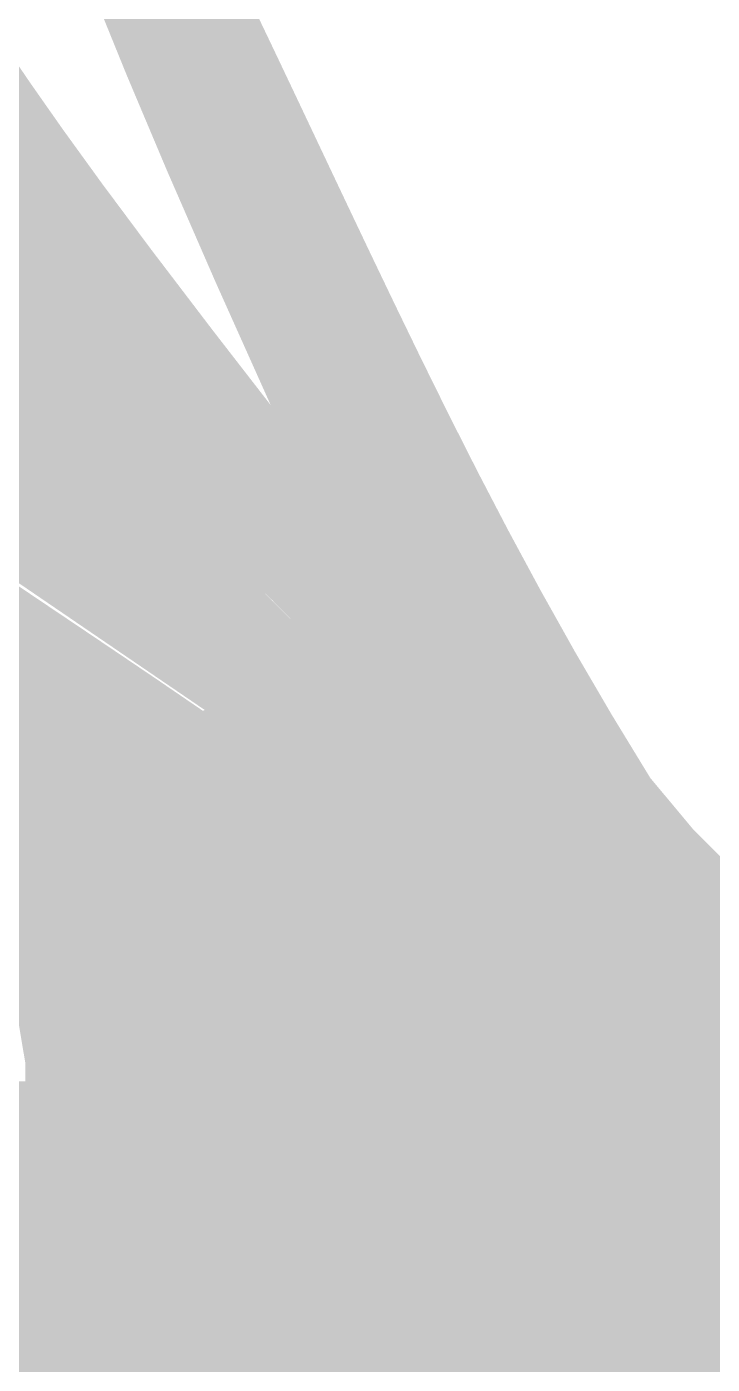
# Model space of a CAD drawing. Header units: millimetres. Extents: x 471 to 1044, y 7 to 541.
# Drawn here: x 500.74 to 505.84, y 117.44 to 127.4 of the extents above; entities that cross this region are included whole.
import ezdxf

# ---------------------------------------------------------------- set-up
doc = ezdxf.new("R2010")
doc.units = ezdxf.units.MM
doc.layers.add('magpiefill', color=3, linetype='Continuous')

msp = doc.modelspace()

# ---------------------------------------------------------------- hatches: boundary and pattern name
at = {"layer": 'magpiefill'}
h = msp.add_hatch(color=255, dxfattribs=at)
h.dxf.hatch_style = 1
h.paths.add_polyline_path([(498.7957992409881, 130.0754835538614), (498.6182541170593, 130.3729822558369), (498.4433293655604, 130.6665524353758), (498.2707629465734, 130.955277434461), (498.10029282018, 131.2382405950759), (497.9316569464621, 131.5145252592038), (497.7645932855014, 131.7832147688279), (497.5988397973798, 132.0433924659314), (497.4345711653443, 132.2935698738379), (497.2737089653018, 132.5299712412312), (497.1186114963246, 132.7482489981355), (496.9716370574847, 132.9440555745752), (496.8351439478542, 133.1130434005742), (496.7114904665054, 133.2508649061568), (496.6030349125103, 133.3531725213471), (496.5121355849412, 133.4156186761693), (496.4405786769839, 133.4351391193215), (496.3878619582807, 133.4138028741963), (496.3529110925876, 133.3549622828605), (496.3346517436606, 133.2619696873808), (496.3320095752557, 133.1381774298238), (496.3439102511289, 132.9869378522561), (496.3692794350363, 132.8116032967444), (496.407042790734, 132.6155261053552), (496.4565321334848, 132.4012358122143), (496.518703884579, 132.1679707196834), (496.5949206168139, 131.9141463221832), (496.6865449029868, 131.6381781141342), (496.7949393158948, 131.3384815899572), (496.9214664283353, 131.0134722440727), (497.0674888131053, 130.6615655709015), (497.2343690430022, 130.2811770648643), (497.4252950673192, 129.8690345311035), (497.650756341333, 129.4151150176478), (497.9230676968168, 128.9077078832485), (498.2545439655432, 128.3351024866561), (498.6574999792852, 127.6855881866216), (499.1442505698157, 126.9474543418958), (499.6413785260108, 126.2323187852308), (500.2117790802629, 125.7076003430575), (500.7101807100367, 125.247923283486), (501.1424668062392, 124.8483809677857), (501.5145207597771, 124.5040667572271), (501.8322259615572, 124.21007401308), (502.1014658024858, 123.9614960966152), (502.3281236734699, 123.7534263691023), (502.5180829654162, 123.5809581918117), (502.6767836738744, 123.4395814724792), (502.8078922129653, 123.3263723047046), (502.9146316014528, 123.2388033285536), (503.0002248581007, 123.1743471840914), (503.0678950016728, 123.1304765113837), (503.1208650509328, 123.1046639504962), (503.1623580246447, 123.0943821414943), (503.1955969415723, 123.0971037244437), (503.222621407225, 123.1118582361298), (503.2407373740953, 123.1439028002185), (503.2460673814211, 123.2000514370961), (503.2347339684405, 123.2871181671483), (503.2028596743916, 123.4119170107612), (503.1465670385125, 123.5812619883207), (503.0619786000411, 123.801967120213), (502.9452168982157, 124.0808464268239), (502.6964849748111, 124.3980734257289), (502.1224044042904, 125.1392596247777), (501.6642878516301, 125.7407835074048), (501.2998019715528, 126.2303470605743), (501.0066134187807, 126.6356522712501), (500.7623888480362, 126.9844011263965), (500.5447949140417, 127.3042956129773), (500.3351964782493, 127.6184010779459), (500.1297512290283, 127.9312363082129), (499.9283150614784, 128.2426834506779), (499.7307438706985, 128.5526246522407), (499.536893551788, 128.8609420598011), (499.3466199998461, 129.1675178202589), (499.159779109972, 129.4722340805138), (498.976226777265, 129.7749729874656)])
h = msp.add_hatch(color=253, dxfattribs=at)
h.dxf.hatch_style = 1
h.paths.add_polyline_path([(494.9301319461961, 131.1597248899473), (494.7208915556055, 131.3885855955319), (494.523102043928, 131.6032250254182), (494.3364882896477, 131.8042586553531), (494.1609913453197, 131.9918850993252), (493.997416959783, 132.1646355242901), (493.8467870559477, 132.3206242354449), (493.7101235567236, 132.4579655379867), (493.5884483850209, 132.5747737371128), (493.4827834637493, 132.6691631380204), (493.3941507158191, 132.7392480459066), (493.3235720641401, 132.7831427659685), (493.2715409990561, 132.7997429446739), (493.2364372806454, 132.7910695935718), (493.21611223642, 132.7599250654817), (493.208417193892, 132.7091117132233), (493.2112034805735, 132.6414318896161), (493.2223224239766, 132.5596879474797), (493.2396253516132, 132.4666822396337), (493.2609635909955, 132.3652171188976), (493.2847431066395, 132.2573616115617), (493.3115884110773, 132.1422514377991), (493.3426786538449, 132.0182889912537), (493.3791929844784, 131.8838766655692), (493.4223105525139, 131.7374168543896), (493.4732105074874, 131.5773119513587), (493.533071998935, 131.4019643501203), (493.6030741763929, 131.2097764443183), (493.6841800136539, 130.9998424865859), (493.7764877815395, 130.7740241655144), (493.8798795751279, 130.5348750286846), (493.9942374894974, 130.2849486236769), (494.1194436197264, 130.0267984980724), (494.2553800608931, 129.7629781994514), (494.4019289080757, 129.4960412753949), (494.5589722563527, 129.2285412734834), (494.7306265219246, 128.9580959061138), (494.937945405482, 128.6625795449474), (495.2062169288378, 128.3149307264618), (495.5607291138049, 127.8880879871344), (496.0267699821961, 127.3549898634429), (496.6296275558244, 126.6885748918646), (497.3945898565026, 125.8617816088772), (498.3469449060439, 124.8475485509579), (502.0641672476811, 122.310405835527), (502.0860795649826, 122.3213564245466), (502.2798257487805, 122.3213564245466), (502.3677828018223, 122.299378096869), (501.2575707272263, 123.1206800701118), (500.3848944844215, 123.7835723296149), (499.7140590203078, 124.3127500076898), (499.2093692817853, 124.7329082366483), (498.835130215754, 125.0687421488017), (498.5556467691139, 125.344946876462), (498.3352238887651, 125.5862175519403), (498.1381665216074, 125.8172493075483), (497.935163485073, 126.0582116307296), (497.7224390787214, 126.3111714294556), (497.5026014726449, 126.5736699668291), (497.2782588369347, 126.8432485059534), (497.0520193416828, 127.1174483099318), (496.826491156981, 127.3938106418672), (496.6042824529211, 127.6698767648627), (496.3880013995948, 127.9431879420217), (496.1799400266412, 128.2115372319308), (495.9811258018889, 128.4737248751126), (495.7922700527137, 128.7288029075728), (495.6140841064914, 128.9758233653176), (495.4472792905981, 129.2138382843531), (495.2925669324095, 129.4418997006853), (495.1506583593015, 129.6590596503202), (495.02226489865, 129.8643701692638), (494.9085029342054, 130.0561328356891), (494.812109075217, 130.2296473964369), (494.7362249873082, 130.3794631405146), (494.6839923361027, 130.5001293569298), (494.6585527872244, 130.5861953346903), (494.6630480062967, 130.6322103628034), (494.7006196589434, 130.632723730277), (494.7744094107882, 130.5822847261184), (494.8861708631755, 130.4778717622935), (495.0321053603333, 130.3261797426008), (495.2070261822104, 130.1363326937966), (495.4057466087553, 129.9174546426376), (495.6230799199172, 129.6786696158802), (495.8538393956445, 129.429101640281), (496.092838315886, 129.1778747425965), (496.3348899605905, 128.9341129495833), (496.5841930524945, 128.6967498573215), (496.8824880854853, 128.423957339186), (497.2809009962382, 128.0637168378752), (497.8305577214279, 127.5640097960878), (498.5825841977297, 126.8728176565221), (498.7823848629391, 126.6870904311975), (498.4108269318267, 127.1315083709272), (498.0514186036036, 127.5599982940479), (497.7042958790015, 127.9722764700491), (497.369594758752, 128.36805916842), (497.0474512435859, 128.7470626586513), (496.7380013342346, 129.1090032102326), (496.4413810314293, 129.4535970926541), (496.1577263359011, 129.7805605754054), (495.8871047280069, 130.0897597956861), (495.6293096066051, 130.3816603615337), (495.38406585018, 130.6568777486951), (495.1510983372156, 130.9160274329172)])
h = msp.add_hatch(color=255, dxfattribs=at)
h.dxf.hatch_style = 1
h.paths.add_polyline_path([(501.3634545953839, 129.64950055632), (501.1960275716289, 129.9545039857567), (501.0355358921989, 130.2372305519664), (500.8839356770914, 130.4934144691409), (500.7431830463033, 130.7187899514718), (500.6148685850102, 130.9102959024891), (500.4991207390995, 131.0696899830753), (500.3957024196369, 131.1999345434511), (500.3043765376881, 131.3039919338373), (500.2249060043187, 131.3848245044547), (500.1570537305945, 131.4453946055239), (500.100582627581, 131.4886645872656), (500.055255606344, 131.5175967999007), (500.0207960552746, 131.5343932574658), (499.9967692720664, 131.5382146292612), (499.9827010317386, 131.5274612484036), (499.9781171093101, 131.5005334480093), (499.9825432798002, 131.4558315611948), (499.9955053182279, 131.3917559210765), (500.0165289996123, 131.3067068607708), (500.0451400989724, 131.1990847133941), (500.0810669217583, 131.0674231173261), (500.1248478951427, 130.9107889319986), (500.1772239767294, 130.7283823221071), (500.2389361241217, 130.5194034523465), (500.3107252949236, 130.2830524874123), (500.3933324467386, 130.0185295919994), (500.4874985371702, 129.7250349308033), (500.5939645238221, 129.401768668519), (500.7146392492631, 129.0457584004554), (500.8561030959214, 128.6453414443773), (501.0261043311904, 128.1866825486629), (501.2323912224633, 127.6559464616903), (501.4827120371338, 127.0392979318382), (501.7848150425949, 126.3229017074847), (502.0990356688295, 125.6017389807834), (502.4260226650504, 125.1867329039385), (502.7085416429412, 124.8256186533886), (502.951420920907, 124.5140490819298), (503.1594888173535, 124.2476770423571), (503.337573650686, 124.0221553874661), (503.49050373931, 123.8331369700519), (503.6231074016308, 123.6762746429102), (503.7402129560538, 123.5472212588364), (503.8456217201899, 123.4434694779534), (503.9390270084714, 123.3698711896951), (504.0190951345359, 123.3331180908228), (504.0844924120213, 123.3399018780981), (504.1338851545653, 123.3969142482824), (504.1659396758056, 123.5108468981371), (504.17932228938, 123.6883915244237), (504.1726993089261, 123.9362398239036), (504.0945572291278, 124.0862991038388), (503.8789327761179, 124.5128585807818), (503.6736381543098, 124.9289774851254), (503.4771836328143, 125.3344253698205), (503.2881153603678, 125.7292175609204), (503.105123004209, 126.1143524768872), (502.9269321112026, 126.4910743092843), (502.7522682282132, 126.860627249676), (502.5798569021047, 127.2242554896265), (502.4084236797419, 127.5832032206994), (502.2366941079893, 127.9387146344587), (502.0633937337113, 128.2920339224684), (501.8877865326278, 128.6434869467305), (501.7112901958807, 128.9897262509986), (501.5358608434669, 129.3264860494646)])
h = msp.add_hatch(color=255, dxfattribs=at)
h.dxf.hatch_style = 1
h.paths.add_polyline_path([(498.5825841977297, 126.872817656522), (497.8305577214278, 127.5640097960878), (497.280900996238, 128.0637168378753), (496.8824880854853, 128.423957339186), (496.5841930524945, 128.6967498573215), (496.3348899605905, 128.9341129495833), (496.092838315886, 129.1778747425965), (495.8538393956445, 129.429101640281), (495.6230799199171, 129.6786696158802), (495.4057466087554, 129.9174546426375), (495.2070261822104, 130.1363326937967), (495.0321053603333, 130.3261797426008), (494.8861708631755, 130.4778717622935), (494.7744094107882, 130.5822847261184), (494.7006196589434, 130.632723730277), (494.6630480062967, 130.6322103628034), (494.6585527872244, 130.5861953346903), (494.6839923361027, 130.5001293569298), (494.7362249873082, 130.3794631405146), (494.812109075217, 130.2296473964369), (494.9085029342054, 130.0561328356891), (495.02226489865, 129.8643701692638), (495.1506583593015, 129.6590596503202), (495.2925669324095, 129.4418997006853), (495.4472792905981, 129.2138382843531), (495.6140841064914, 128.9758233653176), (495.7922700527137, 128.7288029075728), (495.9811258018889, 128.4737248751126), (496.1799400266412, 128.2115372319308), (496.3880013995948, 127.9431879420217), (496.6042824529211, 127.6698767648627), (496.826491156981, 127.3938106418672), (497.0520193416828, 127.1174483099318), (497.2782588369346, 126.8432485059535), (497.5026014726448, 126.5736699668291), (497.7224390787214, 126.3111714294556), (497.935163485073, 126.0582116307296), (498.1381665216074, 125.8172493075483), (498.3352238887651, 125.5862175519403), (498.5556467691139, 125.344946876462), (498.835130215754, 125.0687421488017), (499.2093692817854, 124.7329082366483), (499.7140590203078, 124.3127500076898), (500.3848944844215, 123.7835723296149), (501.2575707272264, 123.1206800701117), (502.3677828018223, 122.299378096869), (502.5381530425827, 122.2568067185832), (502.8610643001732, 122.1922570126196), (503.3131377777734, 122.2568067185832), (503.4088392137589, 122.2759373602315), (503.2912083289678, 122.3967680363511), (503.151492328455, 122.5387395628348), (502.9908477433218, 122.7006938626542), (502.8104311046699, 122.8814728587801), (502.611398943601, 123.0799184741841), (502.4919943919252, 123.198475304534), (500.8982501503701, 124.7079038548496), (499.5881063618188, 125.9381218618765)])
h = msp.add_hatch(color=255, dxfattribs=at)
h.dxf.hatch_style = 1
h.paths.add_polyline_path([(497.5732341094373, 125.3756349905211), (496.577051784299, 125.9929983020882), (495.8012428177421, 126.4598479852089), (495.2170689715534, 126.7962302083765), (494.7957920075185, 127.0221911400847), (494.5086736874227, 127.1577769488278), (494.3269757730519, 127.2230338030995), (494.2219600261915, 127.238007871394), (494.1648882086271, 127.2227453222051), (494.1319451593116, 127.1936056874873), (494.1190080258672, 127.1522019530366), (494.1268770330832, 127.0964604681094), (494.1563524057493, 127.0243075819621), (494.2082343686548, 126.9336696438511), (494.2833231465893, 126.8224730030331), (494.3824189643423, 126.6886440087642), (494.5063220467031, 126.5301090103009), (494.6556784985516, 126.3447971153269), (494.8305179451285, 126.1306484652352), (495.0307158917647, 125.8856059598455), (495.2561478437912, 125.6076124989777), (495.5066893065389, 125.2946109824522), (495.7822157853388, 124.9445443100886), (496.082602785522, 124.5553553817072), (496.4077258124193, 124.1249870971278), (496.6713400683903, 123.9955527267624), (497.0901944677885, 123.7877638433893), (497.5166955994606, 123.5739317789797), (497.9535405645635, 123.3525753546971), (498.4017990454032, 123.122895236827), (498.8560310488817, 122.8868194721421), (499.3091691630496, 122.6469579525371), (499.7541459759578, 122.4059205699064), (500.1838940756569, 122.166317216145), (500.591346050198, 121.9307577831472), (500.9694344876318, 121.7018521628077), (501.311091976009, 121.4822102470212), (501.5694221235947, 121.4822102470212), (501.7631683073921, 121.4822102470212), (501.8923333811852, 121.6113096589481), (502.0860795649826, 121.6113096589481), (502.1506606749874, 121.9340581887657), (502.1506606749874, 122.0631576006926), (501.8277494173969, 122.1922570126196), (502.0510651018039, 122.303858092867), (501.6877378353062, 122.5521754181178), (501.2586688685276, 122.8421719397355), (500.7789404381026, 123.1650157772956), (500.2636347806628, 123.5118750503759), (499.7278341328414, 123.8739178785528), (499.1866207312721, 124.2423123814028), (498.6550768125876, 124.6082266785027), (498.148284613421, 124.962828889429), (497.6777654435472, 125.2992577761783)])
h = msp.add_hatch(color=253, dxfattribs=at)
h.dxf.hatch_style = 1
h.paths.add_polyline_path([(503.4088629084699, 123.4895229232944), (502.9452168982157, 124.0808464268239), (503.0619786000411, 123.801967120213), (503.1465670385124, 123.5812619883207), (503.2028596743916, 123.4119170107612), (503.2347339684405, 123.2871181671483), (503.2460673814211, 123.2000514370961), (503.2407373740953, 123.1439028002185), (503.222621407225, 123.1118582361298), (503.1955969415723, 123.0971037244437), (503.1623580246447, 123.0943821414943), (503.1208650509328, 123.1046639504962), (503.0678950016728, 123.1304765113837), (503.0002248581007, 123.1743471840914), (502.9146316014528, 123.2388033285536), (502.8078922129653, 123.3263723047046), (502.6767836738744, 123.4395814724792), (502.5180829654163, 123.5809581918117), (502.3281236734699, 123.7534263691023), (502.1014658024857, 123.9614960966152), (501.8322259615571, 124.2100740130801), (501.5145207597771, 124.5040667572271), (501.1424668062392, 124.8483809677857), (500.7101807100366, 125.247923283486), (500.2117790802628, 125.7076003430577), (499.6413785260108, 126.2323187852308), (499.7271105689075, 126.1089903112293), (500.4183948083336, 125.1584854533733), (500.8982501503702, 124.7079038548495), (502.5641415000588, 123.1301450781399), (503.4050612703918, 122.2751821523291), (503.9589602929539, 122.3859061305102), (504.2818715505443, 122.3859061305102)])
h = msp.add_hatch(color=253, dxfattribs=at)
h.dxf.hatch_style = 1
h.paths.add_polyline_path([(504.5627545523096, 123.2027802203491), (504.3220012442286, 123.6495295013449), (504.1726993089261, 123.9362398239036), (504.17932228938, 123.6883915244237), (504.1659396758056, 123.5108468981371), (504.1338851545653, 123.3969142482824), (504.0844924120213, 123.3399018780981), (504.0190951345359, 123.3331180908228), (503.9390270084714, 123.3698711896951), (503.8456217201899, 123.4434694779534), (503.7402129560538, 123.5472212588364), (503.6231074016308, 123.6762746429102), (503.49050373931, 123.8331369700519), (503.337573650686, 124.0221553874661), (503.1594888173535, 124.2476770423572), (502.951420920907, 124.5140490819298), (502.708541642941, 124.8256186533888), (502.4260226650504, 125.1867329039384), (502.0990356688295, 125.6017389807834), (502.1464485062402, 125.4929225370082), (502.5552454027612, 124.580425567464), (502.696484974811, 124.3980734257289), (503.4088629084699, 123.4895229232943), (504.2818715505443, 122.3859061305102), (504.2818715505443, 122.1277073066562), (504.3464526605492, 121.8049587768387), (504.7985289919322, 121.6113096589481), (505.3797675433254, 121.8049587768387), (505.0901479709688, 122.2802644110472), (504.8183068842599, 122.7462817079002)])
h = msp.add_hatch(color=255, dxfattribs=at)
h.dxf.hatch_style = 1
h.paths.add_polyline_path([(496.6713400683902, 123.9955527267625), (496.2574353001088, 124.1987796079354), (495.8457830617874, 124.3989256657446), (495.4336862522691, 124.5974720790264), (495.1822560730985, 124.7176217679238), (494.2645702161702, 125.0328560696823), (493.5710927794049, 125.2525840364593), (493.07487485217, 125.3855742508726), (492.7489675238335, 125.4405952955398), (492.5664218837634, 125.4264157530787), (492.5002890213276, 125.3518042061067), (492.5236200258942, 125.2255292372417), (492.6094659868312, 125.0563594291011), (492.7366631600506, 124.8519292882166), (492.9071884676408, 124.6153370167745), (493.1288039982343, 124.3485467408754), (493.4092718404636, 124.0535225866197), (493.7563540829613, 123.7322286801078), (494.1778128143595, 123.3866291474402), (494.6814101232911, 123.0186881147172), (495.2749080983884, 122.6303697080393), (495.692487472687, 122.4880437975757), (496.3103270343001, 122.2745874918967), (496.9415509903712, 122.0525446672746), (497.5765443251928, 121.823756274562), (498.2056920230582, 121.5900632646121), (498.81937906826, 121.3533065882775), (499.4079904450914, 121.1153271964113), (499.9619111378451, 120.8779660398664), (500.471526130814, 120.6430640694957), (500.794437388404, 120.6430640694957), (501.0527646822068, 120.7076137754591), (501.1819297559994, 120.9012628933497), (501.2465108660042, 121.3531108350942), (501.311091976009, 121.4822102470212), (500.9694344876318, 121.7018521628077), (500.591346050198, 121.9307577831472), (500.1838940756569, 122.166317216145), (499.7541459759577, 122.4059205699064), (499.3091691630497, 122.6469579525371), (498.8560310488817, 122.8868194721421), (498.4017990454033, 123.122895236827), (497.9535405645636, 123.3525753546971), (497.5166955994605, 123.5739317789797), (497.0901944677884, 123.7877638433893)])
at = {"layer": 'magpiefill', "true_color": 0x010101}
h = msp.add_hatch(color=18, dxfattribs=at)
h.dxf.hatch_style = 1
edge = h.paths.add_edge_path()
edge.add_line((505.7026788009155, 96.11418025414855), (503.8645171973064, 95.92626374477231))
edge.add_line((503.8645171973064, 95.92626374477231), (500.7358891757283, 93.8713431644046))
edge.add_line((500.7358891757283, 93.8713431644046), (494.2998607483403, 89.22543486225482))
edge.add_line((494.2998607483403, 89.22543486225482), (490.5455094054726, 85.65165787574483))
edge.add_line((490.5455094054726, 85.65165787574483), (489.919786084183, 85.65165787574483))
edge.add_line((489.919786084183, 85.65165787574483), (489.294059909111, 86.18772501715921))
edge.add_line((489.294059909111, 86.18772501715921), (489.2046708632126, 86.54510212237233))
edge.add_line((489.2046708632126, 86.54510212237233), (487.3274951917786, 85.11559221792504))
edge.add_line((487.3274951917786, 85.11559221792504), (484.8245961990553, 83.32870372467005))
edge.add_line((484.8245961990553, 83.32870372467005), (484.5564290613599, 84.49018154200462))
edge.add_line((484.5564290613599, 84.49018154200462), (484.6458181072583, 85.11559221792504))
edge.add_line((484.6458181072583, 85.11559221792504), (485.7184895118232, 86.27706855166525))
edge.add_line((485.7184895118232, 86.27706855166525), (486.076045695417, 86.54510212237233))
edge.add_line((486.076045695417, 86.54510212237233), (485.8078785577216, 86.723790674979))
edge.add_line((485.8078785577216, 86.723790674979), (484.1094809780845, 85.56231434123879))
edge.add_line((484.1094809780845, 85.56231434123879), (483.6625357485921, 85.9196914464519))
edge.add_line((483.6625357485921, 85.9196914464519), (483.6625357485921, 86.18772501715921))
edge.add_line((483.6625357485921, 86.18772501715921), (482.9474205276217, 86.18772501715921))
edge.add_line((482.9474205276217, 86.18772501715921), (482.6792533899263, 86.54510212237233))
edge.add_line((482.6792533899263, 86.54510212237233), (485.0033742908524, 87.79592347421317))
edge.add_line((485.0033742908524, 87.79592347421317), (485.4503195203445, 88.60002270274003))
edge.add_line((485.4503195203445, 88.60002270274003), (486.254823787214, 89.31477839676108))
edge.add_line((486.254823787214, 89.31477839676108), (484.6458181072583, 89.04674482605378))
edge.add_line((484.6458181072583, 89.04674482605378), (485.8972676036199, 90.11887762528795))
edge.add_line((485.8972676036199, 90.11887762528795), (490.0985641759801, 92.53117679446336))
edge.add_line((490.0985641759801, 92.53117679446336), (494.0316936106449, 95.39019808695252))
edge.add_line((494.0316936106449, 95.39019808695252), (498.5011573207005, 97.98118580873438))
edge.add_line((498.5011573207005, 97.98118580873438), (501.1828372590037, 99.58938426578834))
edge.add_line((501.1828372590037, 99.58938426578834), (501.4510043966991, 100.5721735305165))
edge.add_line((501.4510043966991, 100.5721735305165), (502.4342867553653, 101.1975842064367))
edge.add_line((502.4342867553653, 101.1975842064367), (503.5069581599298, 100.7508620831229))
edge.add_line((503.5069581599298, 100.7508620831229), (504.2220733809006, 100.8402071012235))
edge.add_line((504.2220733809006, 100.8402071012235), (505.7416900149576, 102.0910284530642))
edge.add_line((505.7416900149576, 102.0910284530642), (506.9931423651021, 102.8951276815912))
edge.add_line((506.9931423651021, 102.8951276815912), (507.0825314110004, 101.1082391883363))
edge.add_line((507.0825314110004, 101.1082391883363), (506.7249723736238, 99.76807430198937))
edge.add_line((506.7249723736238, 99.76807430198937), (506.3674161900296, 99.58938426578834))
edge.add_line((506.3674161900296, 99.58938426578834), (505.8310790608559, 99.76807430198937))
edge.add_line((505.8310790608559, 99.76807430198937), (505.115966693668, 99.05331860796855))
edge.add_line((505.115966693668, 99.05331860796855), (506.2193362423038, 98.1152211390172))
edge.add_line((506.2193362423038, 98.1152211390172), (506.4130824261013, 98.95436731654263))
edge.add_line((506.4130824261013, 98.95436731654263), (507.3172322350845, 99.47076496425075))
edge.add_line((507.3172322350845, 99.47076496425075), (508.6734555216678, 99.53531467021412))
edge.add_line((508.6734555216678, 99.53531467021412), (509.4484402568585, 99.27711584636018))
edge.add_line((509.4484402568585, 99.27711584636018), (509.4484402568585, 98.69616849268868))
edge.add_line((509.4484402568585, 98.69616849268868), (508.8026205954604, 98.43796966883474))
edge.add_line((508.8026205954604, 98.43796966883474), (507.5755595288872, 98.17977084498057))
edge.add_line((507.5755595288872, 98.17977084498057), (506.1547522785156, 97.08242584360119))
edge.add_line((506.1547522785156, 97.08242584360119), (506.1547522785156, 96.30782937203912))
edge.add_line((506.1547522785156, 96.30782937203912), (507.3172322350845, 96.75967731378364))
edge.add_line((507.3172322350845, 96.75967731378364), (510.1588438820438, 97.85702231516325))
edge.add_line((510.1588438820438, 97.85702231516325), (512.0317274637985, 98.88981761057903))
edge.add_line((512.0317274637985, 98.88981761057903), (513.9046081917697, 100.2453614358126))
edge.add_line((513.9046081917697, 100.2453614358126), (516.3587303249171, 102.0527532027907))
edge.add_line((516.3587303249171, 102.0527532027907), (515.0670881483386, 101.6009052610461))
edge.add_line((515.0670881483386, 101.6009052610461), (513.8400270817649, 101.1490573193016))
edge.add_line((513.8400270817649, 101.1490573193016), (512.5483849051864, 101.4718058491192))
edge.add_line((512.5483849051864, 101.4718058491192), (511.3859049486175, 102.4400514385716))
edge.add_line((511.3859049486175, 102.4400514385716), (510.6755013234322, 103.8601434861744))
edge.add_line((510.6755013234322, 103.8601434861744), (510.4171740296295, 105.4738861352619))
edge.add_line((510.4171740296295, 105.4738861352619), (510.7400852872199, 106.9585293724224))
edge.add_line((510.7400852872199, 106.9585293724224), (512.0963085738033, 108.4431726095829))
edge.add_line((512.0963085738033, 108.4431726095829), (511.3859049486175, 108.1849737857287))
edge.add_line((511.3859049486175, 108.1849737857287), (508.0276358602703, 106.4421317247143))
edge.add_line((508.0276358602703, 106.4421317247143), (505.1214373957398, 104.8283890756268))
edge.add_line((505.1214373957398, 104.8283890756268), (503.5068868153537, 103.5373949563568))
edge.add_line((503.5068868153537, 103.5373949563568), (502.6673181163753, 102.3109520266446))
edge.add_line((502.6673181163753, 102.3109520266446), (501.7631683073921, 101.6009052610461))
edge.add_line((501.7631683073921, 101.6009052610461), (500.794437388404, 101.3427064371922))
edge.add_line((500.794437388404, 101.3427064371922), (500.2131959832284, 101.6009052610461))
edge.add_line((500.2131959832284, 101.6009052610461), (499.8902875794208, 101.9882034968271))
edge.add_line((499.8902875794208, 101.9882034968271), (499.9548686894257, 102.8918978967217))
edge.add_line((499.9548686894257, 102.8918978967217), (500.6006883508237, 104.3765411338823))
edge.add_line((500.6006883508237, 104.3765411338823), (500.1486148732236, 105.3447867233349))
edge.add_line((500.1486148732236, 105.3447867233349), (500.0194497994305, 104.5056405458092))
edge.add_line((500.0194497994305, 104.5056405458092), (499.4382112480378, 104.1183423100283))
edge.add_line((499.4382112480378, 104.1183423100283), (498.0174039976666, 103.2791961325029))
edge.add_line((498.0174039976666, 103.2791961325029), (497.5653305200665, 103.6019446623204))
edge.add_line((497.5653305200665, 103.6019446623204), (497.1132541886834, 103.8601434861744))
edge.add_line((497.1132541886834, 103.8601434861744), (496.6611807110833, 104.3119914279189))
edge.add_line((496.6611807110833, 104.3119914279189), (496.4674345272858, 105.0220381935173))
edge.add_line((496.4674345272858, 105.0220381935173), (496.5320156372907, 105.4738861352619))
edge.add_line((496.5320156372907, 105.4738861352619), (495.9507770858975, 105.6029855471888))
edge.add_line((495.9507770858975, 105.6029855471888), (495.6278658283074, 105.8611843710428))
edge.add_line((495.6278658283074, 105.8611843710428), (495.1757894969239, 106.3130323127873))
edge.add_line((495.1757894969239, 106.3130323127873), (494.7882971293291, 106.8294299604954))
edge.add_line((494.7882971293291, 106.8294299604954), (494.9820433131265, 107.7976755499478))
edge.add_line((494.9820433131265, 107.7976755499478), (494.7882971293291, 107.7976755499478))
edge.add_line((494.7882971293291, 107.7976755499478), (494.2070585779359, 107.9913246678384))
edge.add_line((494.2070585779359, 107.9913246678384), (493.6258200265431, 108.5077223155463))
edge.add_line((493.6258200265431, 108.5077223155463), (493.3029087689526, 109.1532193751814))
edge.add_line((493.3029087689526, 109.1532193751814), (493.4320738427457, 109.7341667288529))
edge.add_line((493.4320738427457, 109.7341667288529), (493.5612360627554, 110.3796637884877))
edge.add_line((493.5612360627554, 110.3796637884877), (493.2383276589478, 110.4442134944513))
edge.add_line((493.2383276589478, 110.4442134944513), (492.5925051437673, 111.0251608481228))
edge.add_line((492.5925051437673, 111.0251608481228), (492.205012776172, 111.7997558360905))
edge.add_line((492.205012776172, 111.7997558360905), (492.2695938861768, 112.509802601689))
edge.add_line((492.2695938861768, 112.509802601689), (493.3674898789575, 113.2198493672875))
edge.add_line((493.3674898789575, 113.2198493672875), (494.8528810931168, 113.9944458388495))
edge.add_line((494.8528810931168, 113.9944458388495), (495.8861931221097, 114.833592016375))
edge.add_line((495.8861931221097, 114.833592016375), (496.7903429310929, 115.608188487937))
edge.add_line((496.7903429310929, 115.608188487937), (496.9195080048855, 115.737287899864))
edge.add_line((496.9195080048855, 115.737287899864), (497.242419262476, 115.866387311791))
edge.add_line((497.242419262476, 115.866387311791), (497.6299116300713, 116.1891358416085))
edge.add_line((497.6299116300713, 116.1891358416085), (497.6944927400762, 116.4473346654624))
edge.add_line((497.6944927400762, 116.4473346654624), (497.6944927400762, 116.640983783353))
edge.add_line((497.6944927400762, 116.640983783353), (497.6299116300713, 116.899182607207))
edge.add_line((497.6299116300713, 116.899182607207), (497.4361654462739, 117.0928317250975))
edge.add_line((497.4361654462739, 117.0928317250975), (497.242419262476, 117.2219311370245))
edge.add_line((497.242419262476, 117.2219311370245), (496.9840891148904, 117.2864808429881))
edge.add_line((496.9840891148904, 117.2864808429881), (497.1778352986883, 117.4155802549151))
edge.add_line((497.1778352986883, 117.4155802549151), (497.4361654462739, 117.4155802549151))
edge.add_line((497.4361654462739, 117.4155802549151), (497.6944927400762, 117.4801299608785))
edge.add_line((497.6944927400762, 117.4801299608785), (498.1465690714592, 117.4801299608785))
edge.add_line((498.1465690714592, 117.4801299608785), (498.4048963652619, 117.4801299608785))
edge.add_line((498.4048963652619, 117.4801299608785), (498.5986425490594, 117.5446796668421))
edge.add_line((498.5986425490594, 117.5446796668421), (498.7923887328573, 117.673779078769))
edge.add_line((498.7923887328573, 117.673779078769), (498.9215538066499, 117.9965276085866))
edge.add_line((498.9215538066499, 117.9965276085866), (498.9861377704376, 118.1901767264769))
edge.add_line((498.9861377704376, 118.1901767264769), (498.7278076228524, 118.4483755503311))
edge.add_line((498.7278076228524, 118.4483755503311), (497.888238923874, 118.9002234920756))
edge.add_line((497.888238923874, 118.9002234920756), (498.9861377704376, 118.6420246682214))
edge.add_line((498.9861377704376, 118.6420246682214), (499.5673763218308, 118.5129252562945))
edge.add_line((499.5673763218308, 118.5129252562945), (499.8902875794208, 118.706574374185))
edge.add_line((499.8902875794208, 118.706574374185), (499.8902875794208, 118.835673786112))
edge.add_line((499.8902875794208, 118.835673786112), (499.8902875794208, 119.1584223159296))
edge.add_line((499.8902875794208, 119.1584223159296), (499.6965385418405, 119.2875217278565))
edge.add_line((499.6965385418405, 119.2875217278565), (499.5673763218308, 119.6102702576741))
edge.add_line((499.5673763218308, 119.6102702576741), (500.0840337632187, 119.5457205517105))
edge.add_line((500.0840337632187, 119.5457205517105), (500.342361057021, 119.5457205517105))
edge.add_line((500.342361057021, 119.5457205517105), (500.7298534246163, 119.5457205517105))
edge.add_line((500.7298534246163, 119.5457205517105), (500.7298534246163, 119.6748199636374))
edge.add_line((500.7298534246163, 119.6748199636374), (500.6652723146115, 120.0621181994186))
edge.add_line((500.6652723146115, 120.0621181994186), (500.5361072408189, 120.3203155396782))
edge.add_line((500.5361072408189, 120.3203155396782), (500.471526130814, 120.6430640694957))
edge.add_line((500.471526130814, 120.6430640694957), (500.794437388404, 120.6430640694957))
edge.add_line((500.794437388404, 120.6430640694957), (501.0527646822068, 120.7076137754591))
edge.add_line((501.0527646822068, 120.7076137754591), (501.1819297559994, 120.9012628933497))
edge.add_line((501.1819297559994, 120.9012628933497), (501.2465108660042, 121.3531108350942))
edge.add_line((501.2465108660042, 121.3531108350942), (501.311091976009, 121.4822102470212))
edge.add_line((501.311091976009, 121.4822102470212), (501.5694221235947, 121.4822102470212))
edge.add_line((501.5694221235947, 121.4822102470212), (501.7631683073921, 121.4822102470212))
edge.add_line((501.7631683073921, 121.4822102470212), (501.8923333811852, 121.6113096589481))
edge.add_line((501.8923333811852, 121.6113096589481), (502.0860795649826, 121.6113096589481))
edge.add_line((502.0860795649826, 121.6113096589481), (502.1506606749874, 121.9340581887657))
edge.add_line((502.1506606749874, 121.9340581887657), (502.1506606749874, 122.0631576006926))
edge.add_line((502.1506606749874, 122.0631576006926), (501.8277494173969, 122.1922570126196))
edge.add_line((501.8277494173969, 122.1922570126196), (502.0860795649826, 122.3213564245466))
edge.add_line((502.0860795649826, 122.3213564245466), (502.2798257487805, 122.3213564245466))
edge.add_line((502.2798257487805, 122.3213564245466), (502.5381530425827, 122.2568067185832))
edge.add_line((502.5381530425827, 122.2568067185832), (502.8610643001732, 122.1922570126196))
edge.add_line((502.8610643001732, 122.1922570126196), (503.3131377777734, 122.2568067185832))
edge.add_line((503.3131377777734, 122.2568067185832), (503.9589602929539, 122.3859061305102))
edge.add_line((503.9589602929539, 122.3859061305102), (504.2818715505443, 122.3859061305102))
edge.add_line((504.2818715505443, 122.3859061305102), (504.2818715505443, 122.1277073066562))
edge.add_line((504.2818715505443, 122.1277073066562), (504.3464526605492, 121.8049587768387))
edge.add_line((504.3464526605492, 121.8049587768387), (504.7985289919322, 121.6113096589481))
edge.add_line((504.7985289919322, 121.6113096589481), (505.3797675433254, 121.8049587768387))
edge.add_line((505.3797675433254, 121.8049587768387), (505.7026788009155, 121.4176605410578))
edge.add_line((505.7026788009155, 121.4176605410578), (506.1552117375838, 120.96757362579))
edge.add_arc((394.0425635083196, 55.51227387273633), 129.8215781707373, 24.7196834331034, 30.277882808560207, ccw=False)
edge.add_arc((514.0668029503702, 111.5266438746078), 2.717253438401656, 219.4264190677759, 277.5112522925736)
edge.add_arc((517.0034040074396, 106.4658719509047), 3.502217643125006, 76.09792839104102, 137.4828955815185, ccw=False)
edge.add_arc((516.8127812012881, 102.1826369512845), 7.751876948521335, 60.01917854986198, 82.34898294536907, ccw=False)
edge.add_arc((516.9174891648217, 97.47940974949825), 12.02382861166447, 55.16074552816218, 71.73216053091483, ccw=False)
edge.add_arc((523.4522066776963, 101.6233098171645), 5.734500677390736, 86.65890143975243, 120.31950619075)
edge.add_arc((525.2079451166742, 98.78712158887936), 9.069487645513666, 120.8490791888012, 144.9821508602809)
edge.add_arc((519.005667658684, 103.3404310015421), 1.387605128894925, 152.0183299640194, 206.9559763139688)
edge.add_arc((412.9325257283464, -25.09667889462867), 165.3044430536458, 45.89312228263083, 50.63922831697852, ccw=False)
edge.add_line((527.9842518977114, 93.59897898183067), (527.8543476941134, 93.08034555745849))
edge.add_line((527.8543476941134, 93.08034555745849), (528.0480938779112, 92.82214673360454))
edge.add_line((528.0480938779112, 92.82214673360454), (528.6293352830869, 92.62849761571397))
edge.add_line((528.6293352830869, 92.62849761571397), (528.4355890992895, 92.24119937993305))
edge.add_line((528.4355890992895, 92.24119937993305), (528.6939163930917, 91.9184508501155))
edge.add_line((528.6939163930917, 91.9184508501155), (528.8230814668848, 91.59570232029796))
edge.add_line((528.8230814668848, 91.59570232029796), (528.3710051355017, 91.20840408451704))
edge.add_line((528.3710051355017, 91.20840408451704), (528.3064240254969, 90.8211058487359))
edge.add_line((528.3064240254969, 90.8211058487359), (528.5001702092943, 90.43380761295498))
edge.add_line((528.5001702092943, 90.43380761295498), (527.9835127679064, 90.2401584950644))
edge.add_line((527.9835127679064, 90.2401584950644), (527.4668553265185, 90.36925790699138))
edge.add_line((527.4668553265185, 90.36925790699138), (527.5314364365233, 89.91740996524686))
edge.add_line((527.5314364365233, 89.91740996524686), (526.8210356651205, 89.72376084735652))
edge.add_line((526.8210356651205, 89.72376084735652), (526.49812440753, 89.91740996524686))
edge.add_line((526.49812440753, 89.91740996524686), (526.3043782237326, 89.98195967121046))
edge.add_line((526.3043782237326, 89.98195967121046), (526.1106320399351, 89.72376084735652))
edge.add_line((526.1106320399351, 89.72376084735652), (525.7877207823446, 89.46556202350234))
edge.add_line((525.7877207823446, 89.46556202350234), (525.4648095247542, 89.59466143542954))
edge.add_line((525.4648095247542, 89.59466143542954), (524.6252408257758, 89.01371408175805))
edge.add_line((524.6252408257758, 89.01371408175805), (524.6252408257758, 89.271912905612))
edge.add_line((524.6252408257758, 89.271912905612), (524.044002274383, 89.78831055331989))
edge.add_line((524.044002274383, 89.78831055331989), (524.044002274383, 90.04650937717406))
edge.add_line((524.044002274383, 90.04650937717406), (523.91483720059, 89.91740996524686))
edge.add_line((523.91483720059, 89.91740996524686), (523.5273448329951, 89.33646261157537))
edge.add_line((523.5273448329951, 89.33646261157537), (523.5273448329951, 88.94916437579445))
edge.add_line((523.5273448329951, 88.94916437579445), (523.5273448329951, 88.11001819826902))
edge.add_line((523.5273448329951, 88.11001819826902), (523.075271355395, 88.11001819826902))
edge.add_line((523.075271355395, 88.11001819826902), (522.8815251715971, 88.30366731615936))
edge.add_line((522.8815251715971, 88.30366731615936), (522.8169412078094, 88.43276672808634))
edge.add_line((522.8169412078094, 88.43276672808634), (522.1711215464118, 88.62641584597691))
edge.add_line((522.1711215464118, 88.62641584597691), (521.8482102888213, 88.82006496386748))
edge.add_line((521.8482102888213, 88.82006496386748), (521.7190452150282, 88.69096555194051))
edge.add_line((521.7190452150282, 88.69096555194051), (521.7190452150282, 88.36821702212296))
edge.add_line((521.7190452150282, 88.36821702212296), (521.3315528474334, 87.85181937441484))
edge.add_line((521.3315528474334, 87.85181937441484), (521.0732255536307, 88.04546849230542))
edge.add_line((521.0732255536307, 88.04546849230542), (521.0732255536307, 88.23911761019599))
edge.add_line((521.0732255536307, 88.23911761019599), (520.2982379646571, 88.04546849230542))
edge.add_line((520.2982379646571, 88.04546849230542), (519.9107455970618, 87.5936205505609))
edge.add_line((519.9107455970618, 87.5936205505609), (519.0711797518668, 87.27087202074335))
edge.add_line((519.0711797518668, 87.27087202074335), (518.6836873842715, 87.46452113863393))
edge.add_line((518.6836873842715, 87.46452113863393), (518.4899383466907, 87.78726966845147))
edge.add_line((518.4899383466907, 87.78726966845147), (518.1670299428836, 87.78726966845147))
edge.add_line((518.1670299428836, 87.78726966845147), (517.4566263176978, 87.20632231477998))
edge.add_line((517.4566263176978, 87.20632231477998), (516.8108038025168, 86.56082525514489))
edge.add_line((516.8108038025168, 86.56082525514489), (516.1649841411192, 85.78622878358283))
edge.add_line((516.1649841411192, 85.78622878358283), (515.6483266997313, 85.14073172394797))
edge.add_line((515.6483266997313, 85.14073172394797), (515.1962503683483, 84.68888526579781))
edge.add_line((515.1962503683483, 84.68888526579781), (514.5504307069502, 84.49523614790724))
edge.add_line((514.5504307069502, 84.49523614790724), (513.9691893017746, 84.62433555983421))
edge.add_line((513.9691893017746, 84.62433555983421), (513.5816969341793, 85.01163231202099))
edge.add_line((513.5816969341793, 85.01163231202099), (513.194204566584, 85.39893054780191))
edge.add_line((513.194204566584, 85.39893054780191), (513.0004583827865, 85.9798779014734))
edge.add_line((513.0004583827865, 85.9798779014734), (512.677547125196, 86.43172584321792))
edge.add_line((512.677547125196, 86.43172584321792), (512.3546358676056, 86.49627554918152))
edge.add_line((512.3546358676056, 86.49627554918152), (511.9671435000103, 86.62537496110849))
edge.add_line((511.9671435000103, 86.62537496110849), (511.6442350962031, 86.62537496110849))
edge.add_line((511.6442350962031, 86.62537496110849), (511.062993691027, 87.52907084459753))
edge.add_line((511.062993691027, 87.52907084459753), (510.4817551396343, 88.30366731615936))
edge.add_line((510.4817551396343, 88.30366731615936), (510.223427845832, 88.30366731615936))
edge.add_line((510.223427845832, 88.30366731615936), (509.7067704044437, 88.56186614001354))
edge.add_line((509.7067704044437, 88.56186614001354), (508.8026205954604, 89.40101231753897))
edge.add_line((508.8026205954604, 89.40101231753897), (508.5442904478753, 89.78831055331989))
edge.add_line((508.5442904478753, 89.78831055331989), (508.4151282278656, 90.04650937717406))
edge.add_line((508.4151282278656, 90.04650937717406), (508.3505442640774, 90.43380761295498))
edge.add_line((508.3505442640774, 90.43380761295498), (508.0922169702751, 90.43380761295498))
edge.add_line((508.0922169702751, 90.43380761295498), (507.5109784188819, 90.62745673084555))
edge.add_line((507.5109784188819, 90.62745673084555), (507.4463944550942, 90.75655614277252))
edge.add_line((507.4463944550942, 90.75655614277252), (507.1880671612919, 91.14385437855344))
edge.add_line((507.1880671612919, 91.14385437855344), (507.123486051287, 91.27295379048041))
edge.add_line((507.123486051287, 91.27295379048041), (506.8005747936966, 91.98300055607888))
edge.add_line((506.8005747936966, 91.98300055607888), (506.4130824261013, 92.24119937993305))
edge.add_line((506.4130824261013, 92.24119937993305), (506.2193362423038, 92.4348484978234))
edge.add_line((506.2193362423038, 92.4348484978234), (505.9610060947182, 92.82214673360454))
edge.add_line((505.9610060947182, 92.82214673360454), (505.8318410209256, 93.33854438131243))
edge.add_line((505.8318410209256, 93.33854438131243), (505.8318410209256, 93.66129142753562))
edge.add_line((505.8318410209256, 93.66129142753562), (506.2839173523087, 94.3067884871707))
edge.add_line((506.2839173523087, 94.3067884871707), (506.0901711685108, 94.2422387812071))
edge.add_line((506.0901711685108, 94.2422387812071), (505.6380948371277, 94.75863642891522))
edge.add_line((505.6380948371277, 94.75863642891522), (505.5735137271229, 95.21048437065974))
edge.add_line((505.5735137271229, 95.21048437065974), (506.0901711685108, 95.98508084222158))
edge.add_line((506.0901711685108, 95.98508084222158), (505.7026788009155, 96.11418025414855))

doc.saveas('drawing.dxf')
